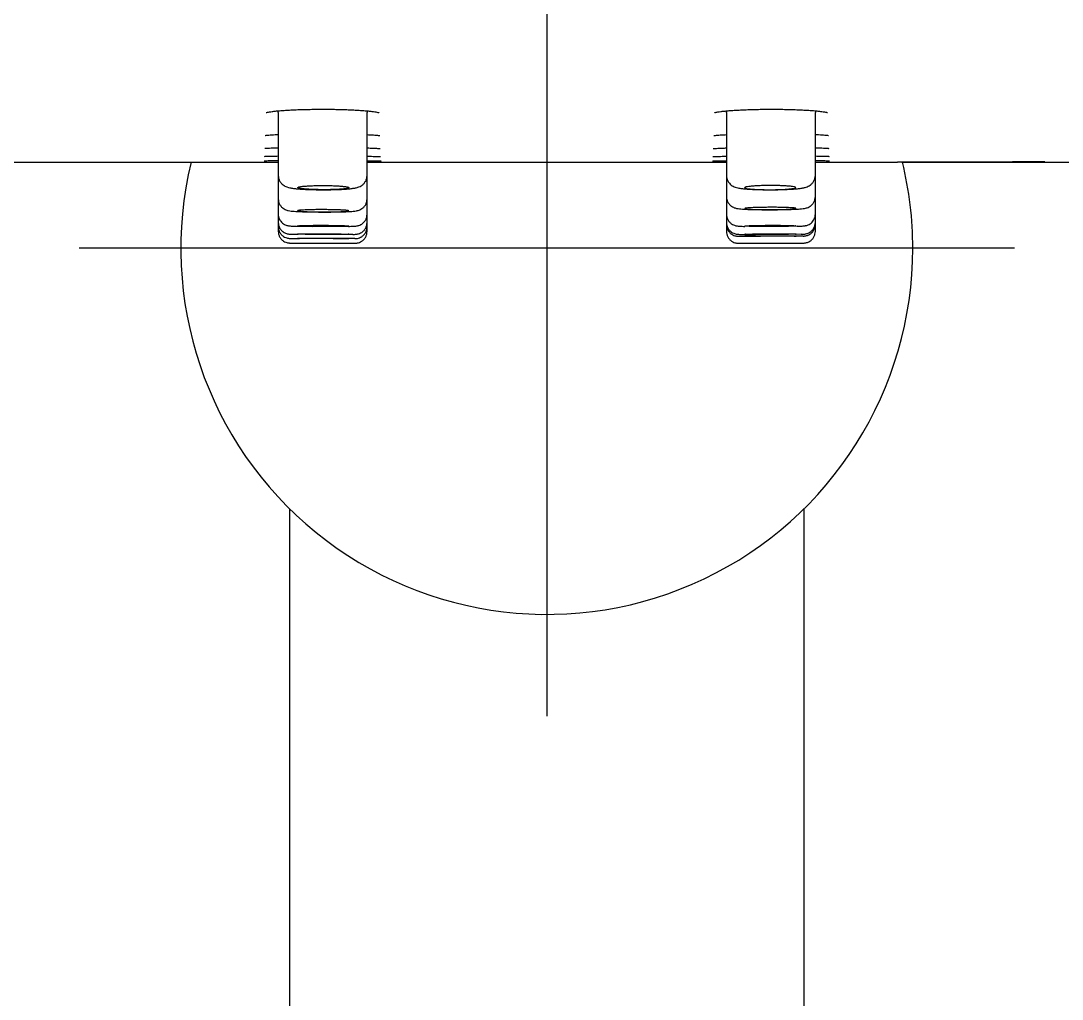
# Model space of a CAD drawing. Header units: millimetres. Extents: x 169 to 4368, y -1049 to 1924.
# Drawn here: x 451.874 to 456.327, y 1201.214 to 1205.396 of the extents above; entities that cross this region are included whole.
import ezdxf

# ---------------------------------------------------------------- set-up
doc = ezdxf.new("R2010")
doc.units = ezdxf.units.MM

msp = doc.modelspace()

# ---------------------------------------------------------------- linework, layer by layer
for p, q in [((454.1235, 1206.424), (454.1235, 1202.424)), ((452.9752, 1205.005), (452.9752, 1204.7359)), ((453.355, 1204.7354), (453.355, 1205.005)), ((454.8921, 1205.005), (454.8921, 1204.7354)), ((455.2718, 1204.7359), (455.2718, 1205.005)), ((452.6235, 1204.7924), (452.6251, 1204.7924)), ((452.625, 1204.7924), (452.9752, 1204.7924)), ((453.355, 1204.7924), (454.1235, 1204.7924)), ((454.1235, 1204.7924), (454.8921, 1204.7924)), ((455.2718, 1204.7924), (455.6218, 1204.7924)), ((455.6217, 1204.7924), (455.6222, 1204.7924)), ((455.6223, 1204.7924), (455.6235, 1204.7924)), ((452.9752, 1204.7359), (452.9752, 1204.6356)), ((453.355, 1204.635), (453.355, 1204.7354)), ((454.8921, 1204.7354), (454.8921, 1204.6449)), ((455.2718, 1204.6455), (455.2718, 1204.7359)), ((452.9752, 1204.6356), (452.9752, 1204.6355)), ((452.9752, 1204.6354), (452.9752, 1204.5704)), ((453.355, 1204.5697), (453.355, 1204.635)), ((454.8921, 1204.6449), (454.8921, 1204.5697)), ((455.2718, 1204.5704), (455.2718, 1204.6455)), ((452.9752, 1204.5704), (452.9752, 1204.5348)), ((453.355, 1204.5342), (453.355, 1204.5697)), ((454.8921, 1204.5697), (454.8921, 1204.5342)), ((455.2718, 1204.5349), (455.2718, 1204.5704)), ((452.9752, 1204.5348), (452.9752, 1204.5347)), ((452.9752, 1204.5346), (452.9752, 1204.5164)), ((452.9752, 1204.5164), (452.9752, 1204.4965)), ((453.0532, 1204.5181), (453.1202, 1204.5172)), ((453.276, 1204.5176), (453.2169, 1204.517)), ((453.355, 1204.5158), (453.355, 1204.5342)), ((453.355, 1204.4959), (453.355, 1204.5158)), ((454.8921, 1204.5342), (454.8921, 1204.5257)), ((454.8921, 1204.5257), (454.8921, 1204.5257)), ((454.8921, 1204.5256), (454.8921, 1204.4959)), ((455.1938, 1204.5181), (455.1267, 1204.5172)), ((455.2718, 1204.5264), (455.2718, 1204.5349)), ((455.2718, 1204.4965), (455.2718, 1204.5264)), ((453.0273, 1204.4662), (453.0577, 1204.4663)), ((453.0359, 1204.4841), (453.0578, 1204.4846)), ((453.2941, 1204.4835), (453.2316, 1204.483)), ((453.3028, 1204.4656), (453.2449, 1204.4654)), ((454.9443, 1204.4755), (454.9751, 1204.4755)), ((454.9531, 1204.4835), (455.0155, 1204.483)), ((455.2111, 1204.4841), (455.1413, 1204.4833)), ((455.2198, 1204.4762), (455.1549, 1204.4757)), ((456.1235, 1204.424), (452.1235, 1204.424)), ((453.0235, 1203.3108), (453.0235, 1166.2949)), ((453.0235, 1203.3108), (453.0235, 1166.4008)), ((455.2235, 1187.1369), (455.2235, 1203.3108))]:
    msp.add_line(p, q)
for centre, radius, start, end in [((452.8759, 1205.005), 0.0993, 359.9923, 3.8389), ((453.4543, 1205.005), 0.0993, 176.3033, 180.006), ((453.4144, 1205.0188), 0.0174, 236.8048, 239.5196), ((454.7927, 1205.005), 0.0993, 359.992, 3.6944), ((455.3711, 1205.005), 0.0993, 176.1594, 180.0058), ((455.3324, 1205.019), 0.0174, 236.9037, 239.6132), ((452.1759, 1397.8823), 193.0904, 269.781078, 270.127466), ((454.1235, 1204.424), 1.565, 166.384, 0), ((456.1579, 1393.2151), 188.4234, 269.843022, 270.197949), ((454.1235, 1204.424), 1.565, 0, 13.6159)]:
    msp.add_arc(centre, radius, start, end)
for centre, major_axis, ratio in [((453.1674, 1204.5196), (-0.1093, 0.0003), 0.025456), ((455.0796, 1204.5196), (0.1093, 0.0003), 0.025456), ((453.167, 1204.466), (-0.1093, 0.0003), 0.006238), ((453.1672, 1204.4844), (-0.1093, 0.0003), 0.013586), ((455.0799, 1204.4844), (0.1093, 0.0003), 0.013586), ((455.08, 1204.476), (0.1093, 0.0003), 0.006238)]:
    msp.add_ellipse(centre, major_axis=major_axis, ratio=ratio)
for points, knots in [([(452.9234, 1205.004), (452.9234, 1205.004), (452.9245, 1205.0045), (452.929, 1205.0056), (452.9372, 1205.0072), (452.9487, 1205.0089), (452.9633, 1205.0106), (452.9806, 1205.0122), (453.0004, 1205.0137), (453.0223, 1205.015), (453.046, 1205.0162), (453.0713, 1205.0171), (453.0977, 1205.0178), (453.125, 1205.0183), (453.1527, 1205.0185), (453.1806, 1205.0185), (453.2084, 1205.0182), (453.2355, 1205.0177), (453.2618, 1205.0169), (453.2868, 1205.0159), (453.3103, 1205.0147), (453.3319, 1205.0133), (453.3513, 1205.0118), (453.3682, 1205.0102), (453.3824, 1205.0085), (453.3934, 1205.0068), (453.4011, 1205.0052), (453.4039, 1205.0044), (453.4048, 1205.0041)], [0, 0, 0, 0, 0.02401, 0.056834, 0.093426, 0.131871, 0.171286, 0.211019, 0.251118, 0.291293, 0.331479, 0.371781, 0.41207, 0.452379, 0.492637, 0.532972, 0.573252, 0.613574, 0.653884, 0.694089, 0.734368, 0.774544, 0.81458, 0.854373, 0.893718, 0.93215, 0.968592, 1, 1, 1, 1]), ([(454.8414, 1205.0038), (454.8414, 1205.0038), (454.8425, 1205.0043), (454.847, 1205.0054), (454.8552, 1205.007), (454.8668, 1205.0087), (454.8813, 1205.0104), (454.8987, 1205.0121), (454.9184, 1205.0136), (454.9403, 1205.0149), (454.964, 1205.0161), (454.9893, 1205.017), (455.0157, 1205.0178), (455.043, 1205.0183), (455.0707, 1205.0185), (455.0986, 1205.0185), (455.1264, 1205.0182), (455.1535, 1205.0177), (455.1798, 1205.017), (455.2048, 1205.016), (455.2283, 1205.0148), (455.2499, 1205.0135), (455.2693, 1205.012), (455.2862, 1205.0103), (455.3004, 1205.0086), (455.3114, 1205.0069), (455.3191, 1205.0054), (455.3219, 1205.0046), (455.3228, 1205.0043)], [0, 0, 0, 0, 0.024001, 0.056817, 0.093402, 0.131843, 0.171256, 0.210987, 0.251085, 0.29126, 0.331445, 0.371746, 0.412035, 0.452343, 0.4926, 0.532934, 0.573214, 0.613535, 0.653844, 0.694049, 0.734326, 0.774501, 0.814537, 0.85433, 0.893675, 0.932107, 0.968554, 1, 1, 1, 1]), ([(452.9194, 1204.9064), (452.9194, 1204.9064), (452.9195, 1204.9064), (452.921, 1204.9067), (452.9263, 1204.9074), (452.9351, 1204.9082), (452.9472, 1204.9091), (452.9608, 1204.9099), (452.9707, 1204.9103), (452.9752, 1204.9105)], [0, 0, 0, 0, 0.00752, 0.13899, 0.304198, 0.484355, 0.670556, 0.859266, 1, 1, 1, 1]), ([(453.355, 1204.91), (453.3595, 1204.9098), (453.3695, 1204.9093), (453.383, 1204.9085), (453.3947, 1204.9076), (453.4033, 1204.9068), (453.4066, 1204.9063), (453.4079, 1204.9061)], [0, 0, 0, 0, 0.169439, 0.389934, 0.607004, 0.817717, 1, 1, 1, 1]), ([(453.4079, 1204.9061), (453.408, 1204.9061), (453.4081, 1204.9061), (453.4083, 1204.906), (453.4085, 1204.906), (453.4087, 1204.906), (453.4089, 1204.9059), (453.4091, 1204.9059), (453.4092, 1204.9059), (453.4093, 1204.9058), (453.4094, 1204.9058), (453.4095, 1204.9058), (453.4095, 1204.9058), (453.4095, 1204.9058), (453.4095, 1204.9058), (453.4095, 1204.9058)], [0, 0, 0, 0, 0.058969, 0.148256, 0.236074, 0.322184, 0.406513, 0.488995, 0.569567, 0.64817, 0.724755, 0.799278, 0.871708, 0.942021, 1, 1, 1, 1]), ([(454.8375, 1204.9058), (454.8375, 1204.9058), (454.8375, 1204.9058), (454.8391, 1204.9061), (454.8444, 1204.9069), (454.8531, 1204.9077), (454.8651, 1204.9086), (454.8784, 1204.9094), (454.888, 1204.9098), (454.8921, 1204.91)], [0, 0, 0, 0, 0.00699, 0.139904, 0.307031, 0.489457, 0.678062, 0.869239, 1, 1, 1, 1]), ([(455.2718, 1204.9105), (455.2768, 1204.9103), (455.2872, 1204.9098), (455.301, 1204.909), (455.3127, 1204.9082), (455.3213, 1204.9073), (455.3247, 1204.9069), (455.326, 1204.9067)], [0, 0, 0, 0, 0.1803491, 0.3976369, 0.6115071, 0.8191788, 1, 1, 1, 1]), ([(455.326, 1204.9067), (455.3261, 1204.9067), (455.3262, 1204.9066), (455.3264, 1204.9066), (455.3266, 1204.9066), (455.3268, 1204.9065), (455.327, 1204.9065), (455.3271, 1204.9065), (455.3273, 1204.9064), (455.3274, 1204.9064), (455.3275, 1204.9064), (455.3275, 1204.9064), (455.3276, 1204.9064), (455.3276, 1204.9064), (455.3276, 1204.9064), (455.3276, 1204.9064)], [0, 0, 0, 0, 0.058942, 0.148225, 0.236038, 0.322141, 0.406462, 0.488935, 0.569495, 0.648083, 0.724651, 0.799154, 0.871559, 0.941845, 1, 1, 1, 1]), ([(452.9158, 1204.817), (452.9158, 1204.817), (452.9162, 1204.817), (452.9186, 1204.8172), (452.9247, 1204.8175), (452.9341, 1204.8178), (452.9465, 1204.8181), (452.9604, 1204.8184), (452.9706, 1204.8185), (452.9752, 1204.8186)], [0, 0, 0, 0, 0.035154, 0.175088, 0.340663, 0.513466, 0.688716, 0.864875, 1, 1, 1, 1]), ([(452.9174, 1204.8511), (452.9174, 1204.8511), (452.918, 1204.8512), (452.9211, 1204.8516), (452.9279, 1204.852), (452.9379, 1204.8526), (452.9509, 1204.8531), (452.9638, 1204.8535), (452.9723, 1204.8537), (452.9752, 1204.8537)], [0, 0, 0, 0, 0.062575, 0.209116, 0.377721, 0.553871, 0.732976, 0.913015, 1, 1, 1, 1]), ([(453.355, 1204.853), (453.3597, 1204.8529), (453.3699, 1204.8526), (453.3835, 1204.852), (453.3953, 1204.8515), (453.4041, 1204.8509), (453.4077, 1204.8506), (453.4092, 1204.8505)], [0, 0, 0, 0, 0.174963, 0.391297, 0.605259, 0.815302, 1, 1, 1, 1]), ([(453.355, 1204.8176), (453.3589, 1204.8176), (453.3685, 1204.8174), (453.382, 1204.8171), (453.3944, 1204.8167), (453.4042, 1204.8163), (453.4082, 1204.8161), (453.4101, 1204.816)], [0, 0, 0, 0, 0.144807, 0.362676, 0.578838, 0.792969, 1, 1, 1, 1]), ([(453.4092, 1204.8505), (453.4093, 1204.8504), (453.4094, 1204.8504), (453.4097, 1204.8504), (453.41, 1204.8504), (453.4102, 1204.8503), (453.4104, 1204.8503), (453.4107, 1204.8503), (453.4108, 1204.8503), (453.411, 1204.8502), (453.4111, 1204.8502), (453.4112, 1204.8502), (453.4113, 1204.8502), (453.4114, 1204.8502), (453.4115, 1204.8502), (453.4115, 1204.8502), (453.4115, 1204.8502), (453.4115, 1204.8502), (453.4115, 1204.8502)], [0, 0, 0, 0, 0.048068, 0.125843, 0.202541, 0.277949, 0.35198, 0.424548, 0.495562, 0.564934, 0.632579, 0.698415, 0.762368, 0.82437, 0.884369, 0.942321, 0.998198, 1, 1, 1, 1]), ([(453.4101, 1204.816), (453.4101, 1204.816), (453.4103, 1204.816), (453.4106, 1204.816), (453.4109, 1204.8159), (453.4112, 1204.8159), (453.4115, 1204.8159), (453.4118, 1204.8159), (453.412, 1204.8159), (453.4122, 1204.8158), (453.4124, 1204.8158), (453.4125, 1204.8158), (453.4127, 1204.8158), (453.4128, 1204.8158), (453.4129, 1204.8158), (453.413, 1204.8158), (453.413, 1204.8158), (453.413, 1204.8158), (453.413, 1204.8158), (453.413, 1204.8158)], [0, 0, 0, 0, 0.040594, 0.110024, 0.178721, 0.246523, 0.313348, 0.379106, 0.443701, 0.50703, 0.568985, 0.629454, 0.688324, 0.745486, 0.800833, 0.854271, 0.905717, 0.955105, 1, 1, 1, 1]), ([(454.834, 1204.8158), (454.834, 1204.8158), (454.8344, 1204.8158), (454.837, 1204.816), (454.8433, 1204.8164), (454.8529, 1204.8167), (454.8654, 1204.8171), (454.8788, 1204.8174), (454.8882, 1204.8176), (454.8921, 1204.8176)], [0, 0, 0, 0, 0.043001, 0.187098, 0.355449, 0.530644, 0.7082, 0.886582, 1, 1, 1, 1]), ([(454.8355, 1204.8502), (454.8355, 1204.8502), (454.8365, 1204.8503), (454.8407, 1204.8508), (454.8486, 1204.8513), (454.8599, 1204.8519), (454.8742, 1204.8525), (454.8857, 1204.8528), (454.8919, 1204.853), (454.8921, 1204.853)], [0, 0, 0, 0, 0.095468, 0.256661, 0.435227, 0.620241, 0.807588, 0.995447, 1, 1, 1, 1]), ([(455.2718, 1204.8537), (455.2762, 1204.8536), (455.2863, 1204.8534), (455.3002, 1204.8529), (455.3126, 1204.8524), (455.3219, 1204.8519), (455.3258, 1204.8515), (455.3273, 1204.8514)], [0, 0, 0, 0, 0.1581256, 0.3778124, 0.5950251, 0.808519, 1, 1, 1, 1]), ([(455.2718, 1204.8186), (455.2766, 1204.8185), (455.2869, 1204.8184), (455.301, 1204.8181), (455.3132, 1204.8178), (455.3226, 1204.8175), (455.3265, 1204.8173), (455.3282, 1204.8172)], [0, 0, 0, 0, 0.170863, 0.385365, 0.598149, 0.808799, 1, 1, 1, 1]), ([(455.3273, 1204.8514), (455.3274, 1204.8514), (455.3275, 1204.8514), (455.3278, 1204.8513), (455.3281, 1204.8513), (455.3283, 1204.8513), (455.3285, 1204.8513), (455.3288, 1204.8512), (455.3289, 1204.8512), (455.3291, 1204.8512), (455.3292, 1204.8512), (455.3293, 1204.8511), (455.3294, 1204.8511), (455.3295, 1204.8511), (455.3296, 1204.8511), (455.3296, 1204.8511), (455.3296, 1204.8511), (455.3296, 1204.8511), (455.3296, 1204.8511)], [0, 0, 0, 0, 0.048023, 0.125774, 0.202449, 0.277836, 0.351848, 0.424396, 0.495392, 0.564745, 0.63237, 0.698185, 0.762114, 0.82409, 0.884059, 0.941978, 0.997818, 1, 1, 1, 1]), ([(455.3282, 1204.8172), (455.3283, 1204.8172), (455.3284, 1204.8172), (455.3287, 1204.8172), (455.3291, 1204.8172), (455.3293, 1204.8171), (455.3296, 1204.8171), (455.3299, 1204.8171), (455.3301, 1204.8171), (455.3303, 1204.8171), (455.3305, 1204.817), (455.3307, 1204.817), (455.3308, 1204.817), (455.3309, 1204.817), (455.331, 1204.817), (455.3311, 1204.817), (455.3311, 1204.817), (455.3312, 1204.817), (455.3312, 1204.817), (455.3312, 1204.817)], [0, 0, 0, 0, 0.0405834, 0.1100184, 0.1787224, 0.2465318, 0.3133648, 0.379132, 0.4437366, 0.5070754, 0.5690396, 0.6295171, 0.6883948, 0.7455615, 0.8009117, 0.8543494, 0.9057915, 0.9551718, 1, 1, 1, 1]), ([(452.9143, 1204.7983), (452.9143, 1204.7983), (452.9145, 1204.7983), (452.9164, 1204.7984), (452.922, 1204.7985), (452.9309, 1204.7986), (452.9429, 1204.7988), (452.9576, 1204.7989), (452.9691, 1204.7989), (452.9752, 1204.799)], [0, 0, 0, 0, 0.016363, 0.152091, 0.316578, 0.486293, 0.65773, 0.829806, 1, 1, 1, 1]), ([(453.355, 1204.7981), (453.3589, 1204.798), (453.3686, 1204.7979), (453.3823, 1204.7978), (453.395, 1204.7976), (453.4048, 1204.7974), (453.4089, 1204.7973), (453.4108, 1204.7973)], [0, 0, 0, 0, 0.1429392, 0.3631441, 0.5821721, 0.8004717, 1, 1, 1, 1]), ([(453.4108, 1204.7973), (453.4109, 1204.7973), (453.4111, 1204.7973), (453.4114, 1204.7972), (453.4118, 1204.7972), (453.4121, 1204.7972), (453.4125, 1204.7972), (453.4128, 1204.7972), (453.413, 1204.7972), (453.4133, 1204.7972), (453.4135, 1204.7972), (453.4138, 1204.7972), (453.414, 1204.7971), (453.4141, 1204.7971), (453.4143, 1204.7971), (453.4144, 1204.7971), (453.4145, 1204.7971), (453.4146, 1204.7971), (453.4146, 1204.7971), (453.4147, 1204.7971), (453.4147, 1204.7971), (453.4147, 1204.7971), (453.4147, 1204.7971)], [0, 0, 0, 0, 0.033453, 0.093924, 0.154024, 0.213669, 0.272809, 0.331381, 0.389316, 0.446529, 0.502923, 0.558386, 0.612791, 0.665995, 0.717842, 0.768167, 0.816796, 0.863558, 0.908295, 0.946469, 0.982651, 1, 1, 1, 1]), ([(454.8323, 1204.7971), (454.8323, 1204.7971), (454.8325, 1204.7971), (454.8344, 1204.7972), (454.84, 1204.7974), (454.8489, 1204.7975), (454.8609, 1204.7977), (454.8753, 1204.7979), (454.8864, 1204.798), (454.8921, 1204.7981)], [0, 0, 0, 0, 0.016373, 0.153705, 0.319977, 0.491448, 0.664647, 0.838467, 1, 1, 1, 1]), ([(455.2718, 1204.799), (455.2762, 1204.7989), (455.2862, 1204.7989), (455.3003, 1204.7988), (455.313, 1204.7987), (455.3228, 1204.7985), (455.327, 1204.7985), (455.3289, 1204.7984)], [0, 0, 0, 0, 0.153779, 0.370684, 0.586431, 0.801413, 1, 1, 1, 1]), ([(455.3289, 1204.7984), (455.329, 1204.7984), (455.3292, 1204.7984), (455.3295, 1204.7984), (455.3299, 1204.7984), (455.3302, 1204.7984), (455.3305, 1204.7984), (455.3308, 1204.7983), (455.3311, 1204.7983), (455.3314, 1204.7983), (455.3316, 1204.7983), (455.3318, 1204.7983), (455.332, 1204.7983), (455.3322, 1204.7983), (455.3323, 1204.7983), (455.3325, 1204.7983), (455.3326, 1204.7983), (455.3326, 1204.7983), (455.3327, 1204.7983), (455.3327, 1204.7983), (455.3327, 1204.7983), (455.3327, 1204.7983), (455.3327, 1204.7983)], [0, 0, 0, 0, 0.0337514, 0.0946399, 0.1551425, 0.2151731, 0.2746783, 0.3335957, 0.3918518, 0.4493606, 0.5060231, 0.5617254, 0.6163392, 0.6697216, 0.7217171, 0.7721609, 0.8208841, 0.8677208, 0.9125169, 0.9507401, 0.9869781, 1, 1, 1, 1]), ([(456.2529, 1204.7933), (456.1593, 1204.793), (456.0681, 1204.7928), (455.8558, 1204.7925), (455.7371, 1204.7924), (455.6235, 1204.7924)], [0, 0, 0, 0, 0.417271, 0.417271, 1, 1, 1, 1]), ([(452.9752, 1204.7359), (452.9752, 1204.7314), (452.9762, 1204.7238), (452.9806, 1204.7118), (452.9874, 1204.7022), (452.9957, 1204.6945), (453.0045, 1204.6892), (453.0143, 1204.6852), (453.0255, 1204.6824), (453.0393, 1204.6801), (453.0559, 1204.6784), (453.073, 1204.677), (453.0914, 1204.676), (453.111, 1204.6752), (453.1316, 1204.6746), (453.1529, 1204.6743), (453.1743, 1204.6742), (453.1956, 1204.6744), (453.2163, 1204.6749), (453.2361, 1204.6756), (453.2545, 1204.6765), (453.2717, 1204.6778), (453.2878, 1204.6793), (453.3023, 1204.6815), (453.3136, 1204.6839), (453.3242, 1204.6879), (453.3336, 1204.6933), (453.3424, 1204.7012), (453.3495, 1204.7112), (453.354, 1204.7233), (453.355, 1204.7309), (453.355, 1204.7354)], [0, 0, 0, 0, 0.023206, 0.046544, 0.069579, 0.091861, 0.113549, 0.138026, 0.179343, 0.234661, 0.278253, 0.319506, 0.359661, 0.399292, 0.438638, 0.477758, 0.516938, 0.556061, 0.595335, 0.63487, 0.674883, 0.715347, 0.758105, 0.807954, 0.856189, 0.883043, 0.906015, 0.929315, 0.953289, 0.977068, 1, 1, 1, 1]), ([(454.8921, 1204.7354), (454.892, 1204.7311), (454.893, 1204.7237), (454.8972, 1204.7119), (454.9039, 1204.7021), (454.9121, 1204.6942), (454.921, 1204.6888), (454.9306, 1204.6848), (454.9417, 1204.682), (454.9552, 1204.6798), (454.9719, 1204.6781), (454.9888, 1204.6768), (455.0071, 1204.6757), (455.0267, 1204.675), (455.0474, 1204.6745), (455.0686, 1204.6742), (455.0901, 1204.6743), (455.1115, 1204.6745), (455.1322, 1204.675), (455.1521, 1204.6758), (455.1708, 1204.6768), (455.188, 1204.6781), (455.2042, 1204.6797), (455.2188, 1204.6819), (455.2301, 1204.6843), (455.2409, 1204.6883), (455.2503, 1204.6936), (455.259, 1204.7015), (455.2662, 1204.7114), (455.2708, 1204.7237), (455.2718, 1204.7314), (455.2718, 1204.7359)], [0, 0, 0, 0, 0.022159, 0.045258, 0.068416, 0.090871, 0.112683, 0.136812, 0.175445, 0.231886, 0.275761, 0.316899, 0.357128, 0.396919, 0.43632, 0.475637, 0.51487, 0.554089, 0.593482, 0.633119, 0.673165, 0.714073, 0.756833, 0.805436, 0.855133, 0.882612, 0.905497, 0.92876, 0.952761, 0.976757, 1, 1, 1, 1]), ([(453.277, 1204.6821), (453.2778, 1204.6827), (453.2778, 1204.6833), (453.2769, 1204.6842), (453.2764, 1204.6845), (453.275, 1204.6851), (453.2742, 1204.6854), (453.2711, 1204.6862), (453.2685, 1204.6868), (453.2635, 1204.6876), (453.2617, 1204.6879), (453.2577, 1204.6884), (453.2556, 1204.6886), (453.2489, 1204.6894), (453.2439, 1204.6898), (453.2357, 1204.6904), (453.2328, 1204.6906), (453.2268, 1204.6909), (453.2208, 1204.6913), (453.2143, 1204.6915), (453.2077, 1204.6918), (453.2044, 1204.6919), (453.194, 1204.6922), (453.187, 1204.6923), (453.1764, 1204.6924), (453.1728, 1204.6925), (453.1656, 1204.6925), (453.162, 1204.6925), (453.1513, 1204.6924), (453.1443, 1204.6923), (453.134, 1204.6921), (453.1305, 1204.692), (453.1239, 1204.6917), (453.1206, 1204.6916), (453.1111, 1204.6912), (453.1052, 1204.6909), (453.0939, 1204.6901), (453.0889, 1204.6897), (453.082, 1204.6891), (453.0799, 1204.6888), (453.0758, 1204.6883), (453.074, 1204.6881), (453.0688, 1204.6873), (453.066, 1204.6867), (453.0618, 1204.6856), (453.0603, 1204.685), (453.0588, 1204.6839), (453.0587, 1204.6833), (453.0597, 1204.6824), (453.0602, 1204.6821), (453.0615, 1204.6815), (453.0632, 1204.681), (453.0655, 1204.6804), (453.0682, 1204.6799), (453.0697, 1204.6796), (453.0747, 1204.6788), (453.0786, 1204.6783), (453.0853, 1204.6776), (453.0877, 1204.6774), (453.0927, 1204.677), (453.0954, 1204.6768), (453.1036, 1204.6762), (453.1095, 1204.6759), (453.1189, 1204.6755), (453.1222, 1204.6753), (453.1288, 1204.6751), (453.1322, 1204.675), (453.1424, 1204.6747), (453.1494, 1204.6746), (453.1602, 1204.6745), (453.1638, 1204.6744), (453.1709, 1204.6744), (453.1781, 1204.6744), (453.1851, 1204.6745), (453.1922, 1204.6746), (453.1957, 1204.6746), (453.2061, 1204.6749), (453.2127, 1204.6751), (453.2253, 1204.6756), (453.2314, 1204.6759), (453.2425, 1204.6766), (453.2476, 1204.677), (453.2545, 1204.6776), (453.2567, 1204.6779), (453.2607, 1204.6783), (453.2626, 1204.6786), (453.2677, 1204.6793), (453.2705, 1204.6799), (453.2748, 1204.681), (453.2763, 1204.6816), (453.277, 1204.6821)], [0, 0, 0, 0, 0.03125, 0.03125, 0.046875, 0.046875, 0.0625, 0.0625, 0.09375, 0.09375, 0.109375, 0.109375, 0.125, 0.125, 0.15625, 0.15625, 0.171875, 0.171875, 0.1875, 0.203125, 0.203125, 0.21875, 0.21875, 0.25, 0.25, 0.265625, 0.265625, 0.28125, 0.28125, 0.3125, 0.3125, 0.328125, 0.328125, 0.34375, 0.34375, 0.375, 0.375, 0.40625, 0.40625, 0.421875, 0.421875, 0.4375, 0.4375, 0.46875, 0.46875, 0.5, 0.5, 0.53125, 0.53125, 0.546875, 0.546875, 0.5625, 0.578125, 0.578125, 0.59375, 0.59375, 0.625, 0.625, 0.640625, 0.640625, 0.65625, 0.65625, 0.6875, 0.6875, 0.703125, 0.703125, 0.71875, 0.71875, 0.75, 0.75, 0.765625, 0.765625, 0.78125, 0.796875, 0.796875, 0.8125, 0.8125, 0.84375, 0.84375, 0.875, 0.875, 0.90625, 0.90625, 0.921875, 0.921875, 0.9375, 0.9375, 0.96875, 0.96875, 1, 1, 1, 1]), ([(455.1875, 1204.6844), (455.1882, 1204.6839), (455.1883, 1204.6833), (455.1873, 1204.6824), (455.1868, 1204.6821), (455.1855, 1204.6815), (455.1846, 1204.6812), (455.1816, 1204.6804), (455.1789, 1204.6799), (455.174, 1204.6791), (455.1721, 1204.6788), (455.1682, 1204.6783), (455.1661, 1204.6781), (455.1594, 1204.6774), (455.1544, 1204.677), (455.1461, 1204.6764), (455.1432, 1204.6762), (455.1373, 1204.6759), (455.1312, 1204.6756), (455.1248, 1204.6753), (455.1182, 1204.6751), (455.1148, 1204.675), (455.1045, 1204.6747), (455.0975, 1204.6746), (455.0868, 1204.6745), (455.0832, 1204.6744), (455.076, 1204.6744), (455.0724, 1204.6744), (455.0617, 1204.6745), (455.0547, 1204.6746), (455.0444, 1204.6748), (455.041, 1204.6749), (455.0343, 1204.6751), (455.031, 1204.6752), (455.0216, 1204.6756), (455.0156, 1204.6759), (455.0044, 1204.6766), (454.9993, 1204.677), (454.9924, 1204.6776), (454.9903, 1204.6779), (454.9863, 1204.6783), (454.9844, 1204.6786), (454.9792, 1204.6793), (454.9765, 1204.6799), (454.9722, 1204.681), (454.9708, 1204.6816), (454.9692, 1204.6827), (454.9692, 1204.6833), (454.9701, 1204.6842), (454.9706, 1204.6845), (454.972, 1204.6851), (454.9737, 1204.6857), (454.976, 1204.6862), (454.9787, 1204.6868), (454.9802, 1204.6871), (454.9852, 1204.6879), (454.9891, 1204.6884), (454.9958, 1204.6891), (454.9982, 1204.6893), (455.0032, 1204.6898), (455.0059, 1204.69), (455.0141, 1204.6906), (455.02, 1204.6909), (455.0294, 1204.6914), (455.0327, 1204.6915), (455.0393, 1204.6918), (455.0427, 1204.6919), (455.0529, 1204.6922), (455.0599, 1204.6923), (455.0706, 1204.6924), (455.0742, 1204.6925), (455.0814, 1204.6925), (455.0885, 1204.6925), (455.0956, 1204.6924), (455.1027, 1204.6923), (455.1062, 1204.6922), (455.1165, 1204.692), (455.1231, 1204.6918), (455.1358, 1204.6912), (455.1419, 1204.6909), (455.153, 1204.6902), (455.1581, 1204.6897), (455.165, 1204.6891), (455.1672, 1204.6888), (455.1712, 1204.6883), (455.173, 1204.6881), (455.1781, 1204.6873), (455.1809, 1204.6868), (455.1852, 1204.6856), (455.1867, 1204.685), (455.1875, 1204.6844)], [0, 0, 0, 0, 0.03125, 0.03125, 0.046875, 0.046875, 0.0625, 0.0625, 0.09375, 0.09375, 0.109375, 0.109375, 0.125, 0.125, 0.15625, 0.15625, 0.171875, 0.171875, 0.1875, 0.203125, 0.203125, 0.21875, 0.21875, 0.25, 0.25, 0.265625, 0.265625, 0.28125, 0.28125, 0.3125, 0.3125, 0.328125, 0.328125, 0.34375, 0.34375, 0.375, 0.375, 0.40625, 0.40625, 0.421875, 0.421875, 0.4375, 0.4375, 0.46875, 0.46875, 0.5, 0.5, 0.53125, 0.53125, 0.546875, 0.546875, 0.5625, 0.578125, 0.578125, 0.59375, 0.59375, 0.625, 0.625, 0.640625, 0.640625, 0.65625, 0.65625, 0.6875, 0.6875, 0.703125, 0.703125, 0.71875, 0.71875, 0.75, 0.75, 0.765625, 0.765625, 0.78125, 0.796875, 0.796875, 0.8125, 0.8125, 0.84375, 0.84375, 0.875, 0.875, 0.90625, 0.90625, 0.921875, 0.921875, 0.9375, 0.9375, 0.96875, 0.96875, 1, 1, 1, 1]), ([(452.9752, 1204.6356), (452.9752, 1204.6313), (452.9762, 1204.624), (452.9803, 1204.6122), (452.9871, 1204.6024), (452.9955, 1204.5947), (453.0041, 1204.5897), (453.0121, 1204.5867), (453.0209, 1204.5846), (453.0298, 1204.5834), (453.0429, 1204.5823), (453.0575, 1204.5814), (453.0737, 1204.5807), (453.0915, 1204.5801), (453.1107, 1204.5796), (453.131, 1204.5793), (453.152, 1204.5791), (453.1732, 1204.579), (453.1943, 1204.5791), (453.2148, 1204.5793), (453.2343, 1204.5796), (453.2524, 1204.5801), (453.2689, 1204.5807), (453.2837, 1204.5815), (453.2974, 1204.5825), (453.3071, 1204.5837), (453.3159, 1204.5854), (453.3244, 1204.5883), (453.3336, 1204.5933), (453.3425, 1204.6011), (453.3497, 1204.6112), (453.354, 1204.6232), (453.355, 1204.6307), (453.355, 1204.635)], [0, 0, 0, 0, 0.021167, 0.043656, 0.065838, 0.087166, 0.106356, 0.124286, 0.146754, 0.196798, 0.242232, 0.282993, 0.322429, 0.361244, 0.399781, 0.438167, 0.476409, 0.514722, 0.552968, 0.591302, 0.629753, 0.668486, 0.707607, 0.747779, 0.790775, 0.843831, 0.870619, 0.890194, 0.910174, 0.932668, 0.955588, 0.978688, 1, 1, 1, 1]), ([(454.8921, 1204.6449), (454.892, 1204.6405), (454.893, 1204.6331), (454.8973, 1204.6212), (454.9042, 1204.6115), (454.9125, 1204.6039), (454.9211, 1204.5989), (454.9292, 1204.5959), (454.9378, 1204.5939), (454.9467, 1204.5928), (454.9596, 1204.5917), (454.9742, 1204.5909), (454.9903, 1204.5902), (455.008, 1204.5897), (455.0271, 1204.5893), (455.0473, 1204.589), (455.0683, 1204.5889), (455.0894, 1204.589), (455.1105, 1204.5891), (455.1309, 1204.5894), (455.1504, 1204.5899), (455.1686, 1204.5904), (455.1851, 1204.5911), (455.1999, 1204.5919), (455.2139, 1204.593), (455.2237, 1204.5942), (455.2325, 1204.5959), (455.2409, 1204.5987), (455.25, 1204.6035), (455.2589, 1204.6112), (455.2662, 1204.6212), (455.2708, 1204.6334), (455.2718, 1204.641), (455.2718, 1204.6455)], [0, 0, 0, 0, 0.021894, 0.044335, 0.066327, 0.087626, 0.106836, 0.12482, 0.147328, 0.195563, 0.241705, 0.282333, 0.3217, 0.360381, 0.398833, 0.437105, 0.475311, 0.513475, 0.551616, 0.589886, 0.628251, 0.666843, 0.705843, 0.745762, 0.787966, 0.842227, 0.869941, 0.889443, 0.909125, 0.93141, 0.954577, 0.977636, 1, 1, 1, 1]), ([(453.2768, 1204.584), (453.2768, 1204.5837), (453.2761, 1204.5833), (453.274, 1204.5829), (453.2731, 1204.5827), (453.271, 1204.5824), (453.2698, 1204.5823), (453.2657, 1204.5818), (453.2624, 1204.5816), (453.2564, 1204.5812), (453.2543, 1204.581), (453.2497, 1204.5808), (453.2473, 1204.5807), (453.2397, 1204.5804), (453.2342, 1204.5802), (453.2253, 1204.5799), (453.2221, 1204.5799), (453.2158, 1204.5797), (453.2094, 1204.5796), (453.2027, 1204.5795), (453.1958, 1204.5795), (453.1923, 1204.5794), (453.1817, 1204.5794), (453.1746, 1204.5793), (453.1639, 1204.5794), (453.1603, 1204.5794), (453.1532, 1204.5794), (453.1496, 1204.5795), (453.1391, 1204.5796), (453.1323, 1204.5797), (453.1223, 1204.5799), (453.1191, 1204.58), (453.1127, 1204.5802), (453.1097, 1204.5802), (453.1008, 1204.5805), (453.0952, 1204.5807), (453.085, 1204.5812), (453.0805, 1204.5815), (453.0746, 1204.5819), (453.0727, 1204.582), (453.0693, 1204.5823), (453.0678, 1204.5825), (453.0637, 1204.5829), (453.0616, 1204.5832), (453.0588, 1204.5839), (453.0581, 1204.5842), (453.0581, 1204.5848), (453.0588, 1204.5851), (453.0609, 1204.5856), (453.0618, 1204.5858), (453.0638, 1204.5861), (453.0662, 1204.5864), (453.0693, 1204.5867), (453.0726, 1204.587), (453.0745, 1204.5871), (453.0805, 1204.5875), (453.085, 1204.5877), (453.0926, 1204.5881), (453.0952, 1204.5882), (453.1008, 1204.5884), (453.1037, 1204.5885), (453.1126, 1204.5887), (453.1189, 1204.5889), (453.1288, 1204.589), (453.1322, 1204.5891), (453.1391, 1204.5892), (453.1425, 1204.5892), (453.153, 1204.5893), (453.1601, 1204.5893), (453.1709, 1204.5893), (453.1745, 1204.5892), (453.1817, 1204.5892), (453.1887, 1204.5891), (453.1956, 1204.589), (453.2025, 1204.5889), (453.2059, 1204.5889), (453.2159, 1204.5887), (453.2222, 1204.5885), (453.234, 1204.5881), (453.2397, 1204.5879), (453.2498, 1204.5874), (453.2543, 1204.5871), (453.2603, 1204.5867), (453.2622, 1204.5865), (453.2655, 1204.5862), (453.2671, 1204.5861), (453.2712, 1204.5856), (453.2732, 1204.5853), (453.2761, 1204.5847), (453.2768, 1204.5843), (453.2768, 1204.584)], [0, 0, 0, 0, 0.03125, 0.03125, 0.046875, 0.046875, 0.0625, 0.0625, 0.09375, 0.09375, 0.109375, 0.109375, 0.125, 0.125, 0.15625, 0.15625, 0.171875, 0.171875, 0.1875, 0.203125, 0.203125, 0.21875, 0.21875, 0.25, 0.25, 0.265625, 0.265625, 0.28125, 0.28125, 0.3125, 0.3125, 0.328125, 0.328125, 0.34375, 0.34375, 0.375, 0.375, 0.40625, 0.40625, 0.421875, 0.421875, 0.4375, 0.4375, 0.46875, 0.46875, 0.5, 0.5, 0.53125, 0.53125, 0.546875, 0.546875, 0.5625, 0.578125, 0.578125, 0.59375, 0.59375, 0.625, 0.625, 0.640625, 0.640625, 0.65625, 0.65625, 0.6875, 0.6875, 0.703125, 0.703125, 0.71875, 0.71875, 0.75, 0.75, 0.765625, 0.765625, 0.78125, 0.796875, 0.796875, 0.8125, 0.8125, 0.84375, 0.84375, 0.875, 0.875, 0.90625, 0.90625, 0.921875, 0.921875, 0.9375, 0.9375, 0.96875, 0.96875, 1, 1, 1, 1]), ([(454.9702, 1204.5939), (454.9702, 1204.5943), (454.9709, 1204.5946), (454.973, 1204.5951), (454.9739, 1204.5952), (454.976, 1204.5956), (454.9772, 1204.5957), (454.9813, 1204.5962), (454.9846, 1204.5965), (454.9906, 1204.5969), (454.9927, 1204.597), (454.9973, 1204.5973), (454.9997, 1204.5974), (455.0073, 1204.5978), (455.0128, 1204.598), (455.0217, 1204.5983), (455.0248, 1204.5984), (455.0311, 1204.5986), (455.0376, 1204.5987), (455.0443, 1204.5989), (455.0511, 1204.599), (455.0546, 1204.599), (455.0652, 1204.5991), (455.0723, 1204.5992), (455.083, 1204.5992), (455.0866, 1204.5992), (455.0938, 1204.5992), (455.0974, 1204.5992), (455.1079, 1204.5991), (455.1147, 1204.599), (455.1246, 1204.5989), (455.1279, 1204.5988), (455.1342, 1204.5987), (455.1373, 1204.5986), (455.1462, 1204.5983), (455.1517, 1204.5981), (455.1619, 1204.5977), (455.1665, 1204.5974), (455.1724, 1204.597), (455.1743, 1204.5969), (455.1776, 1204.5966), (455.1792, 1204.5965), (455.1833, 1204.596), (455.1854, 1204.5957), (455.1882, 1204.5951), (455.1889, 1204.5948), (455.1889, 1204.5941), (455.1882, 1204.5938), (455.1861, 1204.5933), (455.1853, 1204.5932), (455.1832, 1204.5929), (455.1808, 1204.5926), (455.1778, 1204.5923), (455.1744, 1204.592), (455.1726, 1204.5918), (455.1666, 1204.5914), (455.162, 1204.5912), (455.1545, 1204.5908), (455.1518, 1204.5907), (455.1463, 1204.5905), (455.1434, 1204.5904), (455.1345, 1204.5901), (455.1282, 1204.5899), (455.1183, 1204.5897), (455.1149, 1204.5897), (455.108, 1204.5895), (455.1045, 1204.5895), (455.094, 1204.5894), (455.0869, 1204.5893), (455.0761, 1204.5893), (455.0725, 1204.5893), (455.0654, 1204.5893), (455.0584, 1204.5893), (455.0514, 1204.5894), (455.0446, 1204.5895), (455.0411, 1204.5895), (455.0312, 1204.5897), (455.0249, 1204.5898), (455.013, 1204.5901), (455.0074, 1204.5903), (454.9973, 1204.5907), (454.9927, 1204.591), (454.9867, 1204.5914), (454.9849, 1204.5915), (454.9815, 1204.5918), (454.98, 1204.5919), (454.9759, 1204.5923), (454.9738, 1204.5926), (454.9709, 1204.5933), (454.9702, 1204.5936), (454.9702, 1204.5939)], [0, 0, 0, 0, 0.03125, 0.03125, 0.046875, 0.046875, 0.0625, 0.0625, 0.09375, 0.09375, 0.109375, 0.109375, 0.125, 0.125, 0.15625, 0.15625, 0.171875, 0.171875, 0.1875, 0.203125, 0.203125, 0.21875, 0.21875, 0.25, 0.25, 0.265625, 0.265625, 0.28125, 0.28125, 0.3125, 0.3125, 0.328125, 0.328125, 0.34375, 0.34375, 0.375, 0.375, 0.40625, 0.40625, 0.421875, 0.421875, 0.4375, 0.4375, 0.46875, 0.46875, 0.5, 0.5, 0.53125, 0.53125, 0.546875, 0.546875, 0.5625, 0.578125, 0.578125, 0.59375, 0.59375, 0.625, 0.625, 0.640625, 0.640625, 0.65625, 0.65625, 0.6875, 0.6875, 0.703125, 0.703125, 0.71875, 0.71875, 0.75, 0.75, 0.765625, 0.765625, 0.78125, 0.796875, 0.796875, 0.8125, 0.8125, 0.84375, 0.84375, 0.875, 0.875, 0.90625, 0.90625, 0.921875, 0.921875, 0.9375, 0.9375, 0.96875, 0.96875, 1, 1, 1, 1]), ([(452.9752, 1204.5704), (452.9752, 1204.5663), (452.976, 1204.5596), (452.9796, 1204.5488), (452.9853, 1204.5396), (452.9927, 1204.5318), (453.0007, 1204.5264), (453.0082, 1204.523), (453.0146, 1204.5212), (453.0206, 1204.5201), (453.0271, 1204.5195), (453.0323, 1204.5191), (453.0364, 1204.5189)], [0, 0, 0, 0, 0.090171, 0.181283, 0.271447, 0.359926, 0.443195, 0.513407, 0.574261, 0.64722, 0.804527, 1, 1, 1, 1]), ([(453.276, 1204.5176), (453.2773, 1204.5176), (453.283, 1204.5178), (453.2925, 1204.5181), (453.3025, 1204.5187), (453.3088, 1204.5193), (453.3162, 1204.5206), (453.3242, 1204.5231), (453.3332, 1204.5278), (453.3422, 1204.5356), (453.3495, 1204.5456), (453.354, 1204.5577), (453.3549, 1204.5652), (453.355, 1204.5697)], [0, 0, 0, 0, 0.038759, 0.180255, 0.339536, 0.486887, 0.550902, 0.608535, 0.676498, 0.757528, 0.839385, 0.920434, 1, 1, 1, 1]), ([(454.8921, 1204.5697), (454.892, 1204.5654), (454.893, 1204.558), (454.8972, 1204.5463), (454.9041, 1204.5365), (454.9126, 1204.5287), (454.9213, 1204.5238), (454.9292, 1204.521), (454.9361, 1204.5196), (454.9426, 1204.5189), (454.9513, 1204.5183), (454.962, 1204.5179), (454.9688, 1204.5176), (454.971, 1204.5176)], [0, 0, 0, 0, 0.076762, 0.156566, 0.235407, 0.31218, 0.380936, 0.437177, 0.494375, 0.598928, 0.783954, 0.930862, 1, 1, 1, 1]), ([(455.2106, 1204.5189), (455.2142, 1204.5191), (455.2196, 1204.5194), (455.2258, 1204.52), (455.2319, 1204.5211), (455.2383, 1204.5228), (455.246, 1204.5262), (455.2543, 1204.5318), (455.2618, 1204.5397), (455.2676, 1204.5491), (455.271, 1204.5598), (455.2718, 1204.5665), (455.2718, 1204.5704)], [0, 0, 0, 0, 0.1737, 0.344862, 0.418938, 0.482114, 0.553119, 0.639507, 0.730899, 0.822061, 0.912379, 1, 1, 1, 1]), ([(452.9752, 1204.5348), (452.9752, 1204.5306), (452.9762, 1204.5233), (452.9804, 1204.5115), (452.9872, 1204.5017), (452.996, 1204.4937), (453.0051, 1204.4888), (453.0132, 1204.4861), (453.0194, 1204.4851), (453.0245, 1204.4846), (453.0292, 1204.4843), (453.0343, 1204.4842), (453.0359, 1204.4841)], [0, 0, 0, 0, 0.095083, 0.195172, 0.29409, 0.391048, 0.48099, 0.549291, 0.605944, 0.691654, 0.912141, 1, 1, 1, 1]), ([(452.9752, 1204.5164), (452.9752, 1204.5119), (452.9762, 1204.5044), (452.9807, 1204.4924), (452.9877, 1204.4826), (452.9968, 1204.4747), (453.0063, 1204.4698), (453.0145, 1204.4674), (453.0207, 1204.4666), (453.0239, 1204.4664), (453.0258, 1204.4663), (453.0273, 1204.4662)], [0, 0, 0, 0, 0.123987, 0.248354, 0.37127, 0.492088, 0.60741, 0.695239, 0.750614, 0.827669, 1, 1, 1, 1]), ([(453.0364, 1204.5189), (453.0401, 1204.5187), (453.045, 1204.5184), (453.0512, 1204.5182), (453.0532, 1204.5181)], [0, 0, 0, 0, 0.695815, 1, 1, 1, 1]), ([(453.2941, 1204.4835), (453.2948, 1204.4835), (453.299, 1204.4836), (453.3042, 1204.4838), (453.3088, 1204.4841), (453.315, 1204.485), (453.3233, 1204.4873), (453.3328, 1204.492), (453.3423, 1204.5001), (453.3496, 1204.5104), (453.354, 1204.5225), (453.355, 1204.5299), (453.355, 1204.5342)], [0, 0, 0, 0, 0.0361066, 0.2470364, 0.3733697, 0.4360594, 0.5003278, 0.5935398, 0.6977407, 0.8019286, 0.9048453, 1, 1, 1, 1]), ([(453.3028, 1204.4656), (453.304, 1204.4656), (453.3059, 1204.4657), (453.3082, 1204.4658), (453.3143, 1204.4665), (453.3229, 1204.4687), (453.3326, 1204.4735), (453.3422, 1204.4816), (453.3496, 1204.4919), (453.354, 1204.504), (453.355, 1204.5115), (453.355, 1204.5158)], [0, 0, 0, 0, 0.135499, 0.232996, 0.292957, 0.381291, 0.496057, 0.624211, 0.75408, 0.882245, 1, 1, 1, 1]), ([(454.8921, 1204.5342), (454.892, 1204.5299), (454.893, 1204.5226), (454.8972, 1204.5108), (454.9041, 1204.501), (454.9128, 1204.4931), (454.9218, 1204.4881), (454.9299, 1204.4855), (454.9361, 1204.4844), (454.9413, 1204.4839), (454.946, 1204.4837), (454.9512, 1204.4835), (454.9531, 1204.4835)], [0, 0, 0, 0, 0.095043, 0.194492, 0.29279, 0.389188, 0.478974, 0.545851, 0.602338, 0.684127, 0.893114, 1, 1, 1, 1]), ([(454.8921, 1204.5257), (454.892, 1204.5214), (454.893, 1204.5141), (454.8972, 1204.5023), (454.9042, 1204.4924), (454.9131, 1204.4843), (454.9227, 1204.4792), (454.9311, 1204.4767), (454.9375, 1204.4758), (454.9409, 1204.4756), (454.9428, 1204.4756), (454.9443, 1204.4755)], [0, 0, 0, 0, 0.117041, 0.241508, 0.364546, 0.485565, 0.601659, 0.69238, 0.750711, 0.824988, 1, 1, 1, 1]), ([(455.1938, 1204.5181), (455.1955, 1204.5182), (455.2017, 1204.5184), (455.2067, 1204.5186), (455.2106, 1204.5189)], [0, 0, 0, 0, 0.272249, 1, 1, 1, 1]), ([(455.2111, 1204.4841), (455.2114, 1204.4841), (455.2152, 1204.4842), (455.2206, 1204.4845), (455.2251, 1204.4848), (455.2314, 1204.4856), (455.2396, 1204.4878), (455.2491, 1204.4924), (455.2586, 1204.5003), (455.2661, 1204.5104), (455.2708, 1204.5227), (455.2718, 1204.5303), (455.2718, 1204.5349)], [0, 0, 0, 0, 0.014666, 0.216853, 0.367143, 0.430574, 0.496448, 0.587828, 0.69159, 0.795722, 0.898568, 1, 1, 1, 1]), ([(455.2198, 1204.4762), (455.221, 1204.4762), (455.2229, 1204.4763), (455.2253, 1204.4764), (455.2311, 1204.4771), (455.2396, 1204.4793), (455.2492, 1204.4839), (455.2588, 1204.4919), (455.2662, 1204.5021), (455.2708, 1204.5144), (455.2718, 1204.522), (455.2718, 1204.5264)], [0, 0, 0, 0, 0.138006, 0.236315, 0.29329, 0.37952, 0.4935, 0.62048, 0.750271, 0.878335, 1, 1, 1, 1]), ([(452.9752, 1204.4965), (452.9752, 1204.4921), (452.9762, 1204.4845), (452.9807, 1204.4726), (452.9877, 1204.4628), (452.9968, 1204.4548), (453.0063, 1204.4499), (453.0145, 1204.4475), (453.0207, 1204.4467), (453.0245, 1204.4464), (453.0282, 1204.4463), (453.0363, 1204.4462), (453.0468, 1204.446), (453.0598, 1204.4459), (453.0751, 1204.4458), (453.0923, 1204.4456), (453.1111, 1204.4455), (453.1311, 1204.4455), (453.1518, 1204.4454), (453.1729, 1204.4453), (453.1937, 1204.4453), (453.2139, 1204.4453), (453.2331, 1204.4453), (453.2507, 1204.4453), (453.2665, 1204.4454), (453.28, 1204.4454), (453.2912, 1204.4455), (453.3002, 1204.4456), (453.3049, 1204.4458), (453.3082, 1204.4459), (453.3143, 1204.4466), (453.3229, 1204.4488), (453.3326, 1204.4536), (453.3422, 1204.4617), (453.3496, 1204.472), (453.354, 1204.4841), (453.355, 1204.4916), (453.355, 1204.4959)], [0, 0, 0, 0, 0.021325, 0.042716, 0.063857, 0.084637, 0.104472, 0.119578, 0.129103, 0.142356, 0.1822, 0.221278, 0.258355, 0.295041, 0.331527, 0.367982, 0.404321, 0.440743, 0.477097, 0.513445, 0.549793, 0.58616, 0.622568, 0.658964, 0.695472, 0.732, 0.768872, 0.806705, 0.851472, 0.868226, 0.87853, 0.893709, 0.913431, 0.935453, 0.95777, 0.979794, 1, 1, 1, 1]), ([(454.8921, 1204.4959), (454.892, 1204.4916), (454.893, 1204.4843), (454.8972, 1204.4725), (454.9042, 1204.4626), (454.9131, 1204.4545), (454.9227, 1204.4494), (454.9311, 1204.4469), (454.9375, 1204.446), (454.9416, 1204.4458), (454.9452, 1204.4457), (454.9532, 1204.4456), (454.9637, 1204.4455), (454.9767, 1204.4454), (454.9919, 1204.4453), (455.0091, 1204.4453), (455.0278, 1204.4453), (455.0478, 1204.4453), (455.0685, 1204.4453), (455.0896, 1204.4454), (455.1104, 1204.4454), (455.1307, 1204.4455), (455.1498, 1204.4456), (455.1675, 1204.4457), (455.1833, 1204.4459), (455.1969, 1204.446), (455.2081, 1204.4461), (455.2172, 1204.4463), (455.2219, 1204.4464), (455.2253, 1204.4466), (455.2311, 1204.4473), (455.2396, 1204.4494), (455.2492, 1204.4541), (455.2588, 1204.4621), (455.2662, 1204.4723), (455.2708, 1204.4845), (455.2718, 1204.4921), (455.2718, 1204.4965)], [0, 0, 0, 0, 0.020159, 0.041565, 0.062726, 0.083539, 0.103505, 0.119108, 0.12914, 0.141914, 0.181933, 0.221039, 0.258145, 0.294784, 0.331298, 0.367731, 0.404154, 0.440467, 0.476861, 0.513206, 0.549569, 0.585922, 0.622296, 0.658736, 0.695189, 0.7318, 0.768603, 0.806452, 0.851675, 0.868591, 0.878395, 0.893233, 0.912845, 0.934695, 0.957029, 0.979065, 1, 1, 1, 1])]:
    msp.add_open_spline(points, degree=3, knots=knots)
msp.add_open_spline([(452.6055, 1204.7924), (452.6115, 1204.7924), (452.6175, 1204.7924), (452.6235, 1204.7924)], degree=3)

doc.saveas('drawing.dxf')
